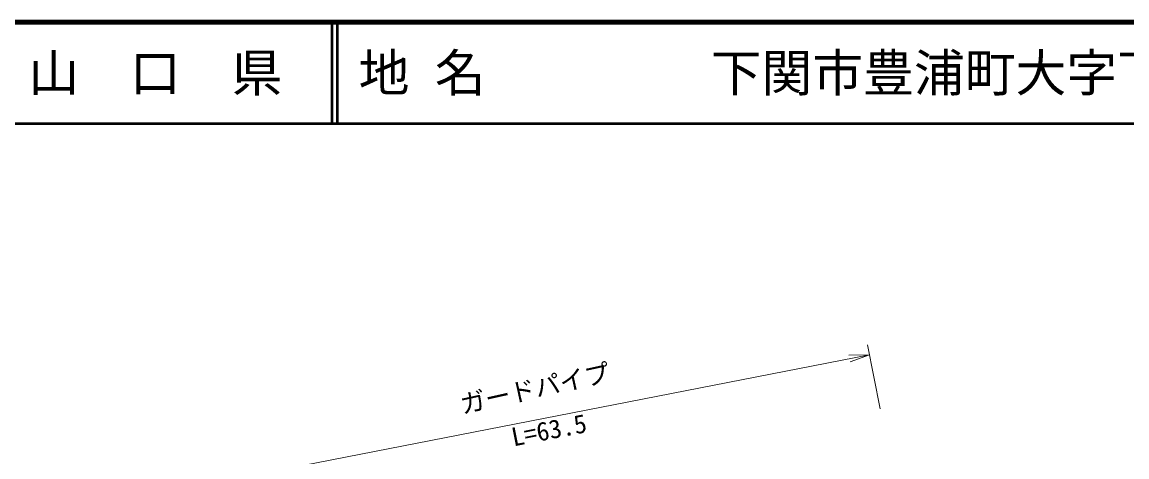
# Model space of a CAD drawing. Units: millimetres, scale not verified. Extents: x 40000 to 680000, y 20000 to 380000.
# Drawn here: x 337260 to 445980, y 337187 to 380000 of the extents above; entities that cross this region are included whole.
import ezdxf
from ezdxf.enums import TextEntityAlignment as Align

# ---------------------------------------------------------------- set-up
doc = ezdxf.new("R2010")
doc.units = ezdxf.units.MM
doc.header["$LTSCALE"] = 1000
for name, color, linetype, lineweight in [('M-STR-HTXT', 7, 'Continuous', 13), ('M-TTL', 2, 'Continuous', 140), ('M-TTL-LINE', 7, 'Continuous', 50)]:
    doc.layers.add(name, color=color, linetype=linetype, lineweight=lineweight)
doc.layers.add('M-TTL-TXT', color=7, linetype='Continuous')
doc.styles.add('ＭＳ ゴシック', font='')
doc.styles.get('ＭＳ ゴシック').set_extended_font_data('MS Gothic')

# ---------------------------------------------------------------- blocks, each defined once
blk = doc.blocks.new('open_arrow')
at = {"color": 0, "linetype": 'Continuous', "lineweight": -2}
blk.add_lwpolyline([(7.5, 1.25), (0, 0), (7.5, -1.25)], dxfattribs=at)

msp = doc.modelspace()

# ---------------------------------------------------------------- linework, layer by layer
at = {"layer": 'M-STR-HTXT'}
for p, q in [((421699, 341912), (420465, 348230)), ((358003, 335006), (420656, 347248))]:
    msp.add_line(p, q, dxfattribs=at)
at = {"layer": 'M-TTL'}
msp.add_line((680000, 380000), (40000, 380000), dxfattribs=at)
at = {"layer": 'M-TTL-LINE'}
for p, q in [((367750, 380000), (367750, 370000)), ((368250, 380000), (368250, 370000)), ((40000, 370000), (680000, 370000))]:
    msp.add_line(p, q, dxfattribs=at)

# ---------------------------------------------------------------- block references
at = {"layer": 'M-STR-HTXT', "xscale": 267, "yscale": 267, "rotation": 191.1}
msp.add_blockref('open_arrow', (420656, 347248), dxfattribs=at)

# ---------------------------------------------------------------- texts
at = {"layer": 'M-STR-HTXT', "style": 'ＭＳ ゴシック'}
msp.add_text('ガードパイプ', height=1833, rotation=12.461, dxfattribs=at).set_placement((380719, 340886), align=Align.BOTTOM_LEFT)
msp.add_text('L=63.5', height=1833, rotation=11.056, dxfattribs=at).set_placement((389390, 338395), align=Align.BOTTOM_CENTER)
at = {"layer": 'M-TTL-TXT', "style": 'ＭＳ ゴシック'}
msp.add_text('山\u3000口\u3000県', height=3666, dxfattribs=at).set_placement((350375, 375000), align=Align.MIDDLE_CENTER)
for s, p in [('地 名', (370380, 375000)), ('下関市豊浦町大字下畔', (405024, 375000))]:
    msp.add_text(s, height=3666, dxfattribs=at).set_placement(p, align=Align.MIDDLE_LEFT)

doc.saveas('drawing.dxf')
